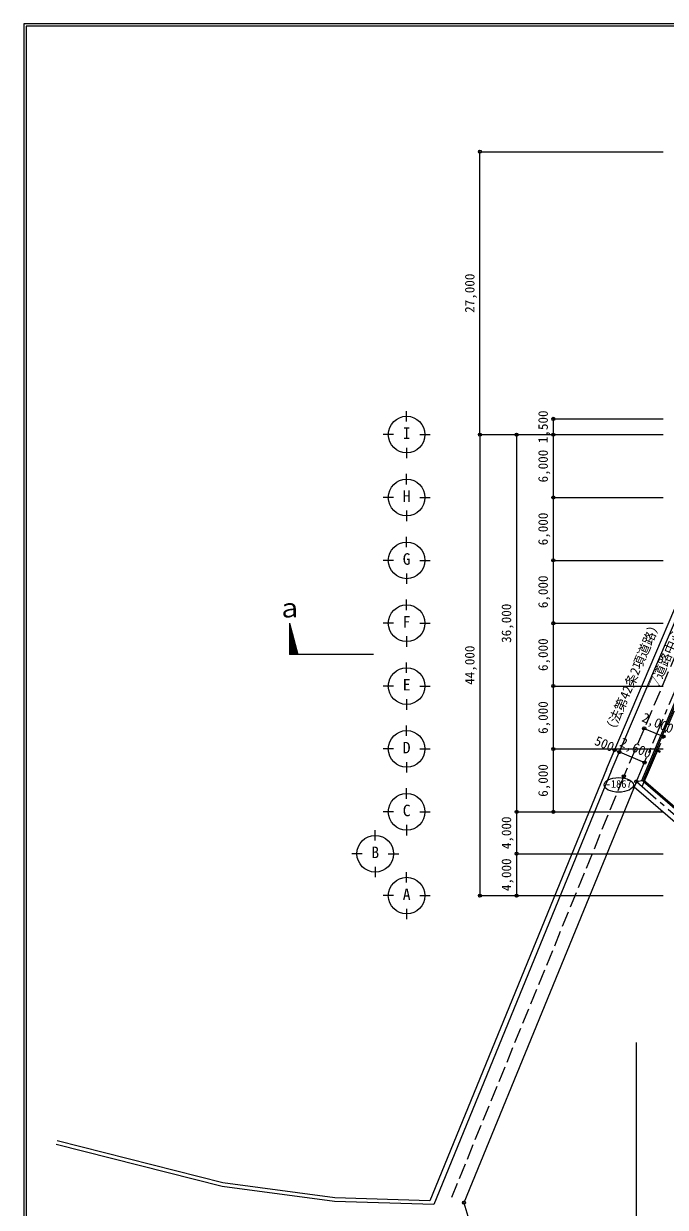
# Model space of a CAD drawing. Units: millimetres at full size, sheet at 1:500. Extents: x -140000 to 140000, y -100000 to 100000.
# Drawn here: x -140000 to -78747, y -12963 to 100000 of the extents above; entities that cross this region are included whole.
import ezdxf
from ezdxf.enums import TextEntityAlignment as Align

# ---------------------------------------------------------------- set-up
doc = ezdxf.new("R2010")
doc.units = ezdxf.units.MM
doc.header["$LTSCALE"] = 500
doc.header["$PDMODE"] = 32
doc.header["$PDSIZE"] = 300
for name, pattern in [('CHAIN1', [8, 5, -1, 1, -1]), ('DASHED3', [4, 3, -1]), ('DOUBLE_CHAIN2', [12.8, 9, -1, 0.6, -0.6, 0.6, -1])]:
    doc.linetypes.add(name, pattern=pattern)
for name, color, linetype in [('7-B', 7, 'Continuous'), ('D-8', 7, 'Continuous'), ('D-9', 4, 'Continuous'), ('D-A', 6, 'Continuous'), ('D-B', 7, 'Continuous'), ('F-0', 5, 'Continuous')]:
    doc.layers.add(name, color=color, linetype=linetype)
doc.styles.add('ＭＳ ゴシック', font='')
doc.styles.get('ＭＳ ゴシック').set_extended_font_data('MS Gothic')

msp = doc.modelspace()

# ---------------------------------------------------------------- linework, layer by layer
at = {"layer": '7-B'}
for p, q in [((-96439.4, 87781.2), (-78939.4, 87781.2)), ((-96439.4, 60781.2), (-96439.4, 87781.2)), ((-103439.4, 62031.2), (-103439.4, 63031.2)), ((-89439.4, 62281.2), (-78939.4, 62281.2)), ((-89439.4, 62281.2), (-89439.4, 60781.2)), ((-104689.4, 60781.2), (-105689.4, 60781.2)), ((-102189.4, 60781.2), (-101189.4, 60781.2)), ((-96439.4, 60781.2), (-78939.4, 60781.2)), ((-96439.4, 60781.2), (-78939.4, 60781.2)), ((-96439.4, 60781.2), (-96439.4, 16781.2)), ((-92939.4, 60781.2), (-78939.4, 60781.2)), ((-92939.4, 60781.2), (-92939.4, 24781.2)), ((-89439.4, 60781.2), (-78939.4, 60781.2)), ((-89439.4, 60781.2), (-89439.4, 54781.2)), ((-103439.4, 59531.2), (-103439.4, 58531.2)), ((-103439.4, 56031.2), (-103439.4, 57031.2)), ((-104689.4, 54781.2), (-105689.4, 54781.2)), ((-102189.4, 54781.2), (-101189.4, 54781.2)), ((-89439.4, 54781.2), (-78939.4, 54781.2)), ((-89439.4, 54781.2), (-89439.4, 48781.2)), ((-103439.4, 53531.2), (-103439.4, 52531.2)), ((-103439.4, 50031.2), (-103439.4, 51031.2)), ((-104689.4, 48781.2), (-105689.4, 48781.2)), ((-102189.4, 48781.2), (-101189.4, 48781.2)), ((-89439.4, 48781.2), (-78939.4, 48781.2)), ((-89439.4, 48781.2), (-89439.4, 42781.2)), ((-103439.4, 47531.2), (-103439.4, 46531.2)), ((-103439.4, 44031.2), (-103439.4, 45031.2)), ((-104689.4, 42781.2), (-105689.4, 42781.2)), ((-102189.4, 42781.2), (-101189.4, 42781.2)), ((-89439.4, 42781.2), (-78939.4, 42781.2)), ((-89439.4, 42781.2), (-89439.4, 36781.2)), ((-103439.4, 41531.2), (-103439.4, 40531.2)), ((-103439.4, 38031.2), (-103439.4, 39031.2)), ((-104689.4, 36781.2), (-105689.4, 36781.2)), ((-102189.4, 36781.2), (-101189.4, 36781.2)), ((-89439.4, 36781.2), (-78939.4, 36781.2)), ((-89439.4, 36781.2), (-89439.4, 30781.2)), ((-103439.4, 35531.2), (-103439.4, 34531.2)), ((-103439.4, 32031.2), (-103439.4, 33031.2)), ((-104689.4, 30781.2), (-105689.4, 30781.2)), ((-102189.4, 30781.2), (-101189.4, 30781.2)), ((-89439.4, 30781.2), (-78939.4, 30781.2)), ((-89439.4, 30781.2), (-89439.4, 24781.2)), ((-103439.4, 29531.2), (-103439.4, 28531.2)), ((-103439.4, 26031.2), (-103439.4, 27031.2)), ((-104689.4, 24781.2), (-105689.4, 24781.2)), ((-102189.4, 24781.2), (-101189.4, 24781.2)), ((-92939.4, 24781.2), (-78939.4, 24781.2)), ((-92939.4, 24781.2), (-92939.4, 20781.2)), ((-89439.4, 24781.2), (-78939.4, 24781.2)), ((-106439.4, 22031.2), (-106439.4, 23031.2)), ((-103439.4, 23531.2), (-103439.4, 22531.2)), ((-107689.4, 20781.2), (-108689.4, 20781.2)), ((-105189.4, 20781.2), (-104189.4, 20781.2)), ((-92939.4, 20781.2), (-78939.4, 20781.2)), ((-92939.4, 20781.2), (-92939.4, 16781.2)), ((-106439.4, 19531.2), (-106439.4, 18531.2)), ((-103439.4, 18031.2), (-103439.4, 19031.2)), ((-104689.4, 16781.2), (-105689.4, 16781.2)), ((-102189.4, 16781.2), (-101189.4, 16781.2)), ((-96439.4, 16781.2), (-78939.4, 16781.2)), ((-92939.4, 16781.2), (-78939.4, 16781.2)), ((-103439.4, 15531.2), (-103439.4, 14531.2)), ((-81509.4, -14718.8), (-81509.4, 2781.2))]:
    msp.add_line(p, q, dxfattribs=at)
for centre in [(-103439.4, 60781.2), (-103439.4, 54781.2), (-103439.4, 48781.2), (-103439.4, 42781.2), (-103439.4, 36781.2), (-103439.4, 30781.2), (-103439.4, 24781.2), (-106439.4, 20781.2), (-103439.4, 16781.2)]:
    msp.add_circle(centre, 1750, dxfattribs=at)
for p in [(-96439.4, 87781.2), (-89439.4, 62281.2), (-96439.4, 60781.2), (-92939.4, 60781.2), (-89439.4, 60781.2), (-89439.4, 54781.2), (-89439.4, 48781.2), (-89439.4, 42781.2), (-89439.4, 36781.2), (-89439.4, 30781.2), (-92939.4, 24781.2), (-89439.4, 24781.2), (-92939.4, 20781.2), (-96439.4, 16781.2), (-92939.4, 16781.2)]:
    msp.add_point(p, dxfattribs=at)
at = {"layer": 'D-8'}
for p, q in [((-83910.6, 28671.5), (-72648.9, 55106.2)), ((-80761.3, 32746.9), (-78918.6, 31969.4)), ((-83595.6, 30686.7), (-83134.9, 30492.3)), ((-83134.9, 30492.3), (-80739.4, 29481.6)), ((-83910.6, 28671.5), (-100850.6, -12697.8)), ((-81511.4, 27669.3), (-97969.7, -12523.5)), ((-81711.4, 27181), (-39177.3, -9654.3)), ((-100850.6, -12697.8), (-110340, -12410)), ((-97969.7, -12523.5), (-97138, -15405.4))]:
    msp.add_line(p, q, dxfattribs=at)
at = {"layer": 'D-8', "linetype": 'CHAIN1'}
for q in [(-70165.2, 54302.4), (-38568.4, -9520.2)]:
    msp.add_line((-81511.4, 27669.3), q, dxfattribs=at)
at = {"layer": 'D-8', "linetype": 'DOUBLE_CHAIN2'}
msp.add_line((-80955.6, 27188), (-69496.6, 54086), dxfattribs=at)
at = {"layer": 'D-8'}
for points in [[(-84372, 28864.2), (-73126.5, 55260.8), (-71798.9, 61107.2)], [(-84372, 28864.2), (-101242.6, -12335.7), (-110311.5, -12060.7)], [(-110311.5, -12060.7), (-120980.7, -10640.3), (-136812.8, -6633.2)], [(-110340, -12410), (-121046.9, -10984.5), (-136898.7, -6972.5)]]:
    msp.add_lwpolyline(points, dxfattribs=at)
at = {"layer": 'D-8', "color": 4, "linetype": 'DASHED3'}
msp.add_lwpolyline([(-71407.1, 54704.3), (-82711, 28170.4), (-99172.7, -12030.9)], dxfattribs=at)
at = {"layer": 'D-8'}
for p in [(-80761.3, 32746.9), (-78918.6, 31969.4), (-83595.6, 30686.7), (-83134.9, 30492.3), (-80739.4, 29481.6)]:
    msp.add_point(p, dxfattribs=at)
at = {"layer": 'D-8', "color": 4}
for p in [(-81511.4, 27669.3), (-97969.7, -12523.5)]:
    msp.add_point(p, dxfattribs=at)
at = {"layer": 'D-9', "color": 7}
for p, q in [((-80874.4, 27712.9), (-69715.4, 54159.6)), ((-79598.1, 30737.6), (-79229.6, 30582.1)), ((-80874.4, 27712.9), (-37925.7, -9481.5)), ((-80825.3, 27829.2), (-37847.1, -9390.8))]:
    msp.add_line(p, q, dxfattribs=at)
at = {"layer": 'D-9'}
msp.add_line((-81511.4, 27669.3), (-80985, 27759.6), dxfattribs=at)
at = {"layer": 'D-9', "color": 7}
for points in [[(-80874.4, 27712.9), (-80985, 27759.6), (-69830.2, 54196)], [(-79644.8, 30627), (-79276.3, 30471.5), (-79229.6, 30582.1)]]:
    msp.add_lwpolyline(points, dxfattribs=at)
at = {"layer": 'D-A', "color": 5}
for p, q in [((-114617.2, 42781.2), (-114617.2, 39781.2)), ((-114617.2, 42781.2), (-113813.4, 39781.2)), ((-106617.2, 39781.2), (-114617.2, 39781.2))]:
    msp.add_line(p, q, dxfattribs=at)
at = {"layer": 'D-A'}
for p, q in [((-114517.2, 42408), (-114517.2, 39781.2)), ((-114417.2, 42034.8), (-114417.2, 39781.2)), ((-114317.2, 41661.5), (-114317.2, 39781.2)), ((-114217.2, 41288.3), (-114217.2, 39781.2)), ((-114117.2, 40915.1), (-114117.2, 39781.2)), ((-114017.2, 40541.9), (-114017.2, 39781.2)), ((-113917.2, 40168.7), (-113917.2, 39781.2))]:
    msp.add_line(p, q, dxfattribs=at)
at = {"layer": 'D-B'}
msp.add_ellipse((-83198.4, 27352.9), major_axis=(1400, 0), ratio=0.5, dxfattribs=at)
msp.add_point((-82709.2, 28174.7), dxfattribs=at)
at = {"layer": 'F-0'}
for p, q in [((-140000, 100000), (-140000, -100000)), ((140000, 100000), (-140000, 100000)), ((-139750, 99750), (-139750, -99750)), ((139750, 99750), (-139750, 99750))]:
    msp.add_line(p, q, dxfattribs=at)

# ---------------------------------------------------------------- texts
at = {"layer": '7-B', "style": 'ＭＳ ゴシック'}
for s, p in [('27,000', (-96689.4, 72406.2)), ('1,500', (-89689.4, 59968.7)), ('6,000', (-89689.4, 56218.7)), ('6,000', (-89689.4, 50218.7)), ('6,000', (-89689.4, 44218.7)), ('36,000', (-93189.4, 40906.2)), ('6,000', (-89689.4, 38218.7)), ('44,000', (-96689.4, 36906.2)), ('6,000', (-89689.4, 32218.7)), ('6,000', (-89689.4, 26218.7)), ('4,000', (-93189.4, 21218.7)), ('4,000', (-93189.4, 17218.7))]:
    msp.add_text(s, height=916.4, rotation=90, dxfattribs=at).set_placement(p, align=Align.BOTTOM_LEFT)
at = {"layer": '7-B', "color": 3, "style": 'ＭＳ ゴシック'}
for s, p in [('I', (-103814.4, 60031.2)), ('H', (-103814.4, 54031.2)), ('G', (-103814.4, 48031.2)), ('F', (-103814.4, 42031.2)), ('E', (-103814.4, 36031.2)), ('D', (-103814.4, 30031.2)), ('C', (-103814.4, 24031.2)), ('B', (-106814.4, 20031.2)), ('A', (-103814.4, 16031.2))]:
    msp.add_text(s, height=1100, dxfattribs=at).set_placement(p, align=Align.BOTTOM_LEFT)
at = {"layer": 'D-8', "style": 'ＭＳ ゴシック'}
for s, rotation, p in [('▽道路中心線・・', 66.925, (-79319.2, 36165.9)), ('2,000', 337.123, (-81182.4, 33196)), ('500', 337.123, (-85701.3, 30965.8)), ('2,600', 337.123, (-83279.6, 30824.7))]:
    msp.add_text(s, height=916.4, rotation=rotation, dxfattribs=at).set_placement(p, align=Align.BOTTOM_LEFT)
at = {"layer": 'D-A', "color": 3, "style": 'ＭＳ ゴシック'}
msp.add_text('ａ', height=1833, dxfattribs=at).set_placement((-115867.2, 42781.2), align=Align.BOTTOM_LEFT)
at = {"layer": 'D-B', "style": 'ＭＳ ゴシック'}
msp.add_text('（法第42条2項道路）', height=916.4, rotation=66.925, dxfattribs=at).set_placement((-83532, 31872.4), align=Align.BOTTOM_LEFT)
at = {"layer": 'D-B', "color": 4, "style": 'ＭＳ ゴシック'}
msp.add_text('-1867', height=733.1, dxfattribs=at).set_placement((-84448.4, 26852.9), align=Align.BOTTOM_LEFT)

doc.saveas('drawing.dxf')
